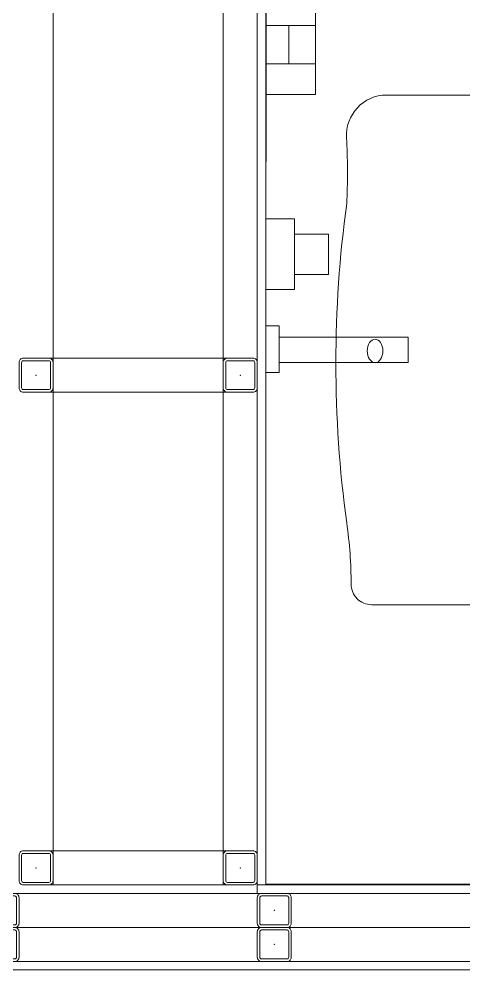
# Model space of a CAD drawing. Extents: x -1073 to 35213, y -1180 to 6950.
# Drawn here: x 17226.8 to 17279.1, y 3277.4 to 3389.2 of the extents above; entities that cross this region are included whole.
import ezdxf

# ---------------------------------------------------------------- set-up
doc = ezdxf.new("R2010")
doc.units = 0
doc.header["$LTSCALE"] = 25
doc.layers.get('0').update_dxf_attribs({"color": 9, "lineweight": 9})
for name, color, linetype, lineweight in [('05V', 9, 'Continuous', 9), ('06D', 9, 'Continuous', 9), ('10', 9, 'Continuous', 9), ('11', 9, 'Continuous', 9), ('33', 9, 'BATTING', 9)]:
    doc.layers.add(name, color=color, linetype=linetype, lineweight=lineweight)
doc.linetypes.add('BATTING', pattern='A,0.0001,-0.1,[134,ltypeshp.shx,S=0.1,R=0,X=-0.1,Y=0],-0.2,[134,ltypeshp.shx,S=0.1,R=180,X=0.1,Y=0],-0.1', length=0.4001)

# ---------------------------------------------------------------- blocks, each defined once
blk = doc.blocks.new('Prf-40x40')
for points in [[(1.5, -2), (-1.5, -2, -0.414214), (-2, -1.5), (-2, 1.5, -0.414214), (-1.5, 2), (1.5, 2, -0.414214), (2, 1.5), (2, -1.5, -0.414214)], [(1.5, -1.7), (-1.5, -1.7, -0.414214), (-1.7, -1.5), (-1.7, 1.5, -0.414214), (-1.5, 1.7), (1.5, 1.7, -0.414214), (1.7, 1.5), (1.7, -1.5, -0.414214)]]:
    blk.add_lwpolyline(points, format="xyb", close=True)
blk.add_point((0, 0))
blk = doc.blocks.new('sıvı sabunluk plan')
for points in [[(5.85, 1.3), (0, 1.3), (0, 13), (5.85, 13), (5.85, 1.3)], [(3.15, 4.9), (0, 4.9), (0, 9.4), (3.15, 9.4), (3.15, 4.9)], [(5.85, 4.9), (3.15, 4.9), (3.15, 9.4), (5.85, 9.4), (5.85, 4.9)]]:
    blk.add_lwpolyline(points)
blk = doc.blocks.new('LAVABO BATARYA PLAN')
at = {"layer": '05V'}
for points in [[(0, 0), (5.5, 0), (5.5, -1.56), (0, -1.56)], [(9.77, 0), (18.07, 0), (18.07, -3.39), (9.77, -3.39)], [(1.18, -1.56), (4.18, -1.56), (4.18, -16.74), (1.18, -16.74)], [(11.55, -3.39), (16.28, -3.39), (16.28, -7.35), (11.55, -7.35)]]:
    blk.add_lwpolyline(points, close=True, dxfattribs=at)
blk = doc.blocks.new('Group-398-1')
at = {"lineweight": 0, "flags": 128}
blk.add_lwpolyline([(384774.1706, 69367.6054), (384774.1706, 69368.1554), (384775.3706, 69368.1554), (384775.3706, 69367.6054)], close=True, dxfattribs=at)
blk.add_lwpolyline([(384775.3706, 69367.6054), (384774.1706, 69367.6054), (384774.1706, 69368.1554), (384775.3706, 69368.1554)], close=True)
for points in [[(384775.042, 69367.7395), (384775.042, 69368.0459, 0.414214), (384775.018, 69368.0699, -0.035809), (384774.946, 69368.0751, 0.067889), (384774.5706, 69368.0751, -0.002456), (384774.498, 69368.0751, 0.418149), (384774.4431, 69368.0334), (384774.4431, 69367.7422)], [(384775.042, 69368.0361), (384775.042, 69367.7297, -0.414214), (384775.018, 69367.7057, 0.035809), (384774.946, 69367.7005, -0.067889), (384774.5706, 69367.7005, 0.025966), (384774.498, 69367.7005, -0.418149), (384774.4431, 69367.7422), (384774.4431, 69368.0334)]]:
    blk.add_lwpolyline(points, format="xyb")
blk.add_ellipse((384774.7438, 69367.7338), major_axis=(0.0138, 0), ratio=0.667081)
at = {"xscale": 0.01, "yscale": 0.01, "zscale": 0.01, "rotation": 180}
blk.add_blockref('LAVABO BATARYA PLAN', (384774.7693, 69367.6054), dxfattribs=at)
at = {"layer": '05V', "extrusion": (0, 0, -1), "xscale": 0.01, "yscale": 0.01, "zscale": -0.01, "rotation": 270}
blk.add_blockref('sıvı sabunluk plan', (-384774.4553, 69367.6639), dxfattribs=at)

msp = doc.modelspace()

# ---------------------------------------------------------------- linework, layer by layer
at = {"layer": '06D'}
for points in [[(17230.84, 3290.93), (17230.84, 3453.93)], [(17250.84, 3453.93), (17250.84, 3290.93)], [(17251.34, 3349.33), (17230.34, 3349.33)], [(17251.34, 3345.33), (17230.34, 3345.33)], [(17251.34, 3291.43), (17230.34, 3291.43)], [(17230.34, 3287.43), (17251.34, 3287.43)], [(17255.34, 3286.43), (17226.34, 3286.43)], [(17154.34, 3282.43), (17334.34, 3282.43)]]:
    msp.add_lwpolyline(points, dxfattribs=at)
at = {"layer": '11'}
for points in [[(17254.84, 3287.43), (17255.84, 3287.43), (17255.87, 3457.43), (17254.84, 3457.43)], [(17254.84, 3286.43), (17254.84, 3287.43), (17337.84, 3287.43), (17337.84, 3286.43)], [(17150.84, 3277.43), (17150.84, 3278.43), (17337.84, 3278.43), (17337.84, 3277.43)]]:
    msp.add_lwpolyline(points, close=True, dxfattribs=at)
at = {"layer": '33', "ltscale": 0.3}
for points in [[(17230.84, 3287.53), (17230.84, 3457.33)], [(17250.84, 3287.53), (17250.84, 3457.33)], [(17150.94, 3282.43), (17337.74, 3282.43)]]:
    msp.add_lwpolyline(points, dxfattribs=at)

# ---------------------------------------------------------------- block references
at = {"layer": '05V', "xscale": 100, "yscale": 100, "zscale": 100, "rotation": 270}
msp.add_blockref('Group-398-1', (-6919504.7, 38480824.56), dxfattribs=at)
at = {"layer": '10', "xscale": -1, "rotation": 90}
for p in [(17228.84, 3347.33), (17252.84, 3347.33), (17228.84, 3289.43), (17252.84, 3289.43)]:
    msp.add_blockref('Prf-40x40', p, dxfattribs=at)
at = {"layer": '10', "xscale": -1}
for p in [(17224.84, 3284.43), (17256.84, 3284.43), (17224.84, 3280.43), (17256.84, 3280.43)]:
    msp.add_blockref('Prf-40x40', p, dxfattribs=at)

doc.saveas('drawing.dxf')
